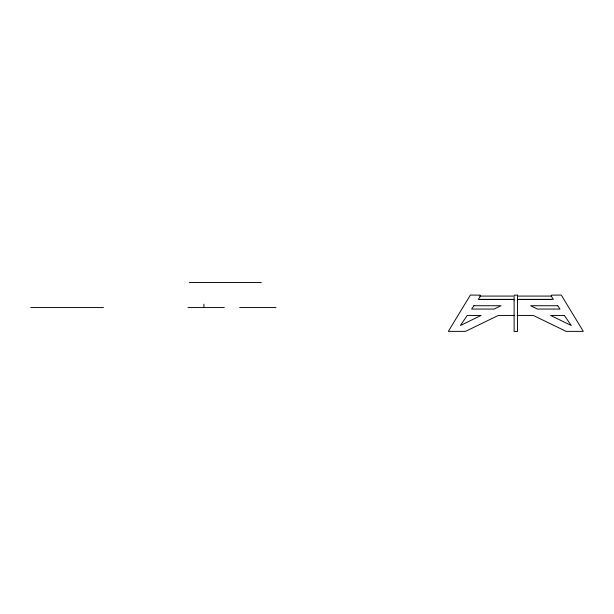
<?xml version="1.0" encoding="UTF-8"?>
<svg xmlns="http://www.w3.org/2000/svg" width="614" height="614" viewBox="0 0 614 614"><rect width="100%" height="100%" fill="white"/><g stroke="black" fill="none" stroke-linecap="round" stroke-linejoin="round"><path stroke-width="0.92" d="M517.518 300.054L518.224 299.348L553.367 299.348L551.142 296.078L551.433 295.15L561.257 295.058L583.3 331.368L566.116 331.368L533.29 315.435L517.234 315.435M189.365 282.532L261.341 282.532M479.626 296.086L513.051 296.086M518.185 296.086L551.61 296.086M479.626 299.486L513.051 299.486M518.185 299.486L551.61 299.486M30.7 307.56L103.421 307.56M187.984 307.56L224.294 307.56M239.637 307.56L275.947 307.56M514.402 315.435L498.345 315.435L465.519 331.368L448.335 331.368L470.378 295.058L480.202 295.15L480.493 296.078L478.268 299.348L513.404 299.348L514.118 300.054M203.917 304.16L203.917 307.56M467.269 315.435L460.393 325.497L481.069 315.435L467.269 315.435M473.901 305.726L471.629 309.057L494.163 309.057L501.009 305.726L473.901 305.726M517.525 295.157L514.118 295.157L514.118 331.468L517.525 331.468L517.525 295.157M557.727 305.726L530.626 305.726L537.465 309.057L560.006 309.057L557.727 305.726M564.366 315.435L550.566 315.435L571.243 325.497L564.366 315.435"/></g></svg>
